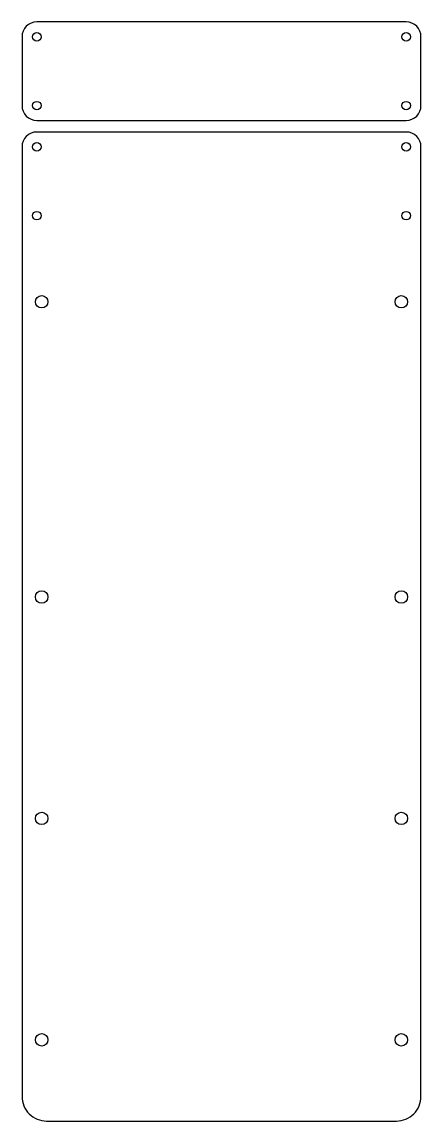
# Model space of a CAD drawing. Header units: inches. Extents: x -4.1 to 0, y 0 to 11.2.
import ezdxf

# ---------------------------------------------------------------- set-up
doc = ezdxf.new("R2010")
doc.units = ezdxf.units.IN
doc.header["$MEASUREMENT"] = 0

msp = doc.modelspace()

# ---------------------------------------------------------------- linework, layer by layer
for points in [[(-3.9, 11.168, 0.414214), (-4.05, 11.018), (-4.05, 10.318, 0.414214), (-3.9, 10.168), (-0.15, 10.168, 0.414214), (0, 10.318), (0, 11.018, 0.414214), (-0.15, 11.168)], [(-3.8, 0), (-0.25, 0, 0.414214), (0, 0.25), (0, 9.9, 0.414214), (-0.15, 10.05), (-3.9, 10.05, 0.414214), (-4.05, 9.9), (-4.05, 0.25, 0.414214)]]:
    msp.add_lwpolyline(points, format="xyb", close=True)
for centre, radius in [((-3.9, 11.018), 0.0433), ((-0.15, 11.018), 0.0433), ((-3.9, 10.318), 0.0433), ((-0.15, 10.318), 0.0433), ((-3.9, 9.9), 0.0433), ((-0.15, 9.9), 0.0433), ((-3.9, 9.2), 0.0433), ((-0.15, 9.2), 0.0433), ((-3.85, 8.325), 0.063), ((-0.2, 8.325), 0.063), ((-3.85, 5.325), 0.063), ((-0.2, 5.325), 0.063), ((-3.85, 3.075), 0.063), ((-0.2, 3.075), 0.063), ((-3.85, 0.825), 0.063), ((-0.2, 0.825), 0.063)]:
    msp.add_circle(centre, radius)

doc.saveas('drawing.dxf')
